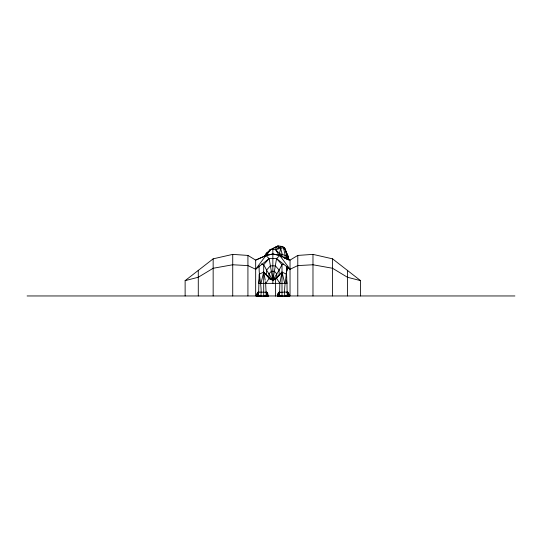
<?xml version="1.0" encoding="UTF-8"?>
<svg xmlns="http://www.w3.org/2000/svg" width="542" height="542" viewBox="0 0 542 542"><rect width="100%" height="100%" fill="white"/><g stroke="black" fill="none" stroke-linecap="round" stroke-linejoin="round"><path stroke-width="0.81" d="M259.157 265.729C258.615 275.98 262.077 285.824 260.878 296.128M287.003 259.516C286.372 255.058 287.219 249.042 282.531 246.529L277.992 245.872L272.396 248.974M258.514 296.128L259.157 274.198L263.69 272.111L263.69 264.733L269.144 258.581L276.562 258.581L290.038 269.272L297.782 265.594L312.978 264.767L332.551 268.27L347.422 277.253L360.579 280.648L360.579 295.959M287.05 269.333L287.226 269.977L287.402 268.358L286.305 272.531M286.786 258.053L287.03 256.034L285.072 248.853L282.531 246.529L281.007 246.867M259.34 279.218L258.737 283.364L286.969 283.364L287.192 296.128M260.959 283.364L263.69 272.111L270.316 279.381L272.863 280.133L276.562 258.581L279.814 255.546L290.038 260.113L297.782 255.424L312.978 254.381L332.551 258.839L360.579 280.648M256.481 296.128L257.626 292.328L258.514 292.07L267.111 292.328L268.263 296.128L256.481 296.128L257.043 295.959M280.011 282.565L282.009 272.111L282.009 264.733L276.562 258.581M284.828 296.128C283.642 286.074 286.962 276.461 286.549 266.468M286.549 258.419L287.03 256.034L279.462 253.561L275.532 249.611L270.173 249.611L266.237 253.561L264.408 256.298M286.427 258.974L287.03 256.034M282.531 246.529L279.902 247.287L276.149 246.881L275.532 249.611L279.008 255.228L290.038 260.113L290.038 295.959M281.664 256.874L282.24 254.408L280.709 248.507L279.902 247.287L275.532 249.611L283.459 247.701L285.275 255.709L284.516 258.602M280.709 248.507L279.008 255.228L279.814 255.546L290.038 269.272M266.888 293.222L267.111 292.328L265.709 292.328L266.075 292.07L265.539 281.759M287.158 267.43L287.314 266.867L287.429 268.453M258.514 292.07L257.281 296.128L256.827 294.001L258.514 292.07L259.029 292.328L257.626 292.328M278.236 296.128L279.631 292.07L279.855 283.364L276.562 278.263L282.009 272.111L286.549 274.198L286.969 283.364L286.488 280.045M286.522 271.928L286.874 270.953M287.226 269.977L287.578 269.001L286.887 266.4M267.111 296.128L267.89 294.001L266.075 292.07L266.075 296.128M288.073 296.128L288.879 294.001L288.073 292.328L287.192 292.07L278.595 292.328L277.443 296.128L289.225 296.128L288.879 294.001L287.192 292.07L288.425 296.128L288.879 294.001L288.419 294.428M185.127 295.959L185.127 280.648L213.155 258.839L232.728 254.381L247.924 255.424L255.668 260.113L266.698 255.228L270.173 249.611L276.149 246.881M263.71 296.128L263.69 272.111L269.144 278.263L265.851 283.364M280.851 256.359L282.24 254.408M185.127 280.648L198.284 277.253L213.155 268.27L232.728 264.767L247.924 265.594L255.668 269.272L265.892 255.546L272.85 254.022L279.008 255.228M261.42 263.94L263.69 264.733L266.583 270.065L266.569 275.153L272.863 280.133L274.442 279.686L282.009 272.111L284.746 283.364M275.411 296.128L275.411 279.313L279.123 275.119L279.123 270.065L282.009 264.733L283.527 264.205M279.15 275.153L275.411 279.381L274.442 279.686M275.39 279.333L276.562 278.263M267.423 294.428L267.89 294.001L267.111 294.001M255.668 269.272L269.144 258.581L265.892 255.546L255.668 260.113L255.668 295.959M266.237 254.354L266.237 253.561L269.936 250.81M266.698 255.228L266.237 253.561L268.879 251.779M275.404 247.409L277.992 245.872L278.73 246.441M266.237 253.561L268.249 252.437M260.458 296.128L261.02 295.959M264.564 296.128L265.126 295.959M278.026 295.959L277.443 296.128L279.631 292.07L279.99 292.328L278.595 292.328M281.549 296.128L282.138 295.959M285.526 296.128L286.108 295.959M265.892 255.546L272.85 253.954L279.814 255.546M284.123 249.069L285.072 248.853M286.793 267.985L288.744 267.978L287.057 268.066M275.411 265.858L270.316 265.858L266.569 270.085L272.863 280.133L276.766 277.07L276.766 273.927L279.15 270.085L275.411 265.878M286.677 292.328L288.073 292.328M278.595 294.001L277.816 294.001L278.595 296.128M27.1 295.959L514.9 295.959M267.673 295.959L268.263 296.128L266.075 292.07L267.47 296.128M263.568 295.959L264.15 296.128M259.591 295.959L260.18 296.128M288.662 295.959L289.225 296.128M284.685 295.959L285.248 296.128M280.58 295.959L281.142 296.128M278.283 294.428L277.816 294.001L279.631 292.07L279.631 296.128M269.144 278.263L270.316 279.381M257.281 294.428L256.827 294.001L257.626 296.128M271.285 279.686L268.961 277.07L268.961 273.927L271.285 271.305L274.442 271.305L276.766 273.927L272.863 280.133L269.144 258.581M281.291 256.298L279.462 253.561L279.462 254.354M285.329 250.594L288.215 256.441L288.757 259.537M287.009 259.049L287.226 259.523M284.123 247.653L288.215 256.441L288.432 260.187M264.218 273.717L263.69 272.111L265.234 280.153M286.996 253.893L288.303 258.426M282.009 272.111L281.996 296.128M347.422 270.289L347.422 295.959M332.551 258.839L332.551 295.959M312.978 254.381L312.978 295.959M297.782 255.424L297.782 295.959M272.85 249.611L272.85 283.391M270.173 249.611L270.173 250.689M247.924 255.424L247.924 295.959M232.728 254.381L232.728 295.959M213.155 258.839L213.155 295.959M198.284 270.289L198.284 295.959"/></g></svg>
